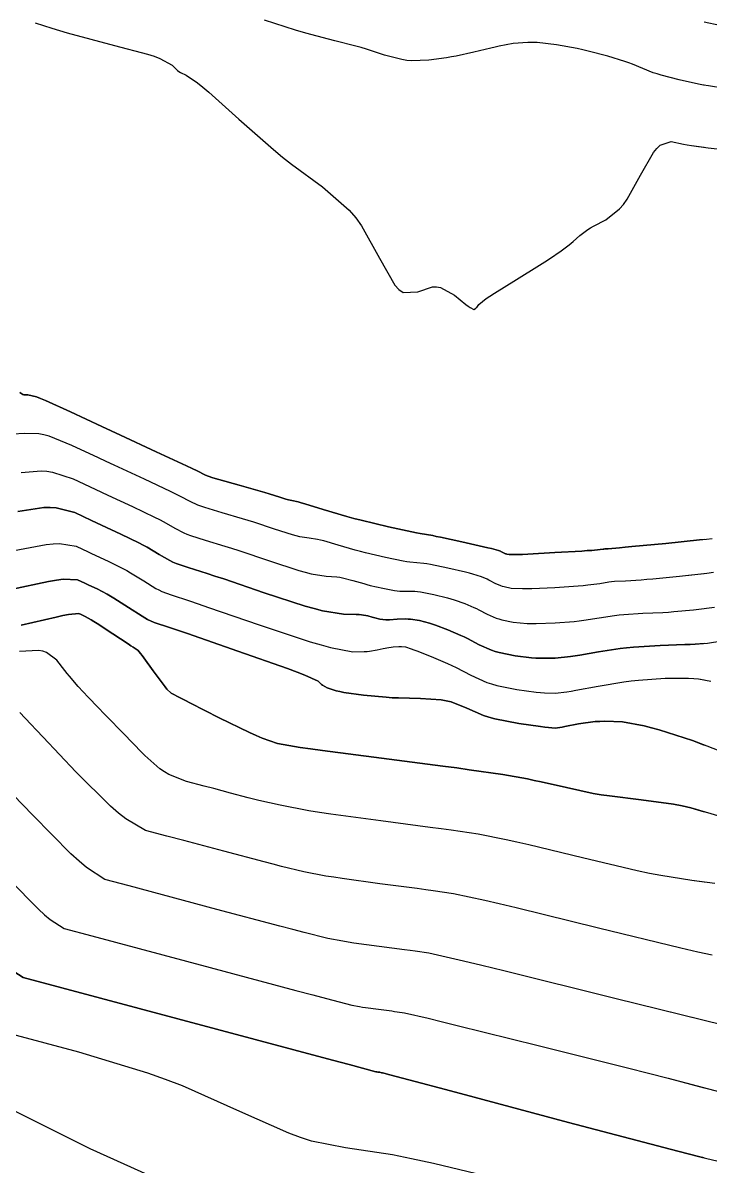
# Model space of a CAD drawing. Header units: metres. Extents: x 837475 to 838479, y 1189012 to 1191015.
# Drawn here: x 837843.8 to 837875.2, y 1190155.9 to 1190208.2 of the extents above; entities that cross this region are included whole.
import ezdxf

# ---------------------------------------------------------------- set-up
doc = ezdxf.new("R2010")
doc.units = ezdxf.units.M
doc.header["$LTSCALE"] = 0.3
doc.layers.add('COTAS 10', color=1, linetype='Continuous')
doc.layers.add('COTAS INT', color=252, linetype='Continuous')

msp = doc.modelspace()

# ---------------------------------------------------------------- linework, layer by layer
at = {"layer": 'COTAS 10'}
for points, elevation in [([(837874.923, 1190184.603), (837874.713, 1190184.58), (837873.162, 1190184.421), (837871.612, 1190184.27), (837871.301, 1190184.24), (837871.042, 1190184.216), (837870.536, 1190184.175), (837870.377, 1190184.166), (837870.336, 1190184.162), (837870.297, 1190184.158), (837870.169, 1190184.138), (837869.779, 1190184.101), (837869.575, 1190184.087), (837869.33, 1190184.07), (837868.096, 1190183.995), (837866.86, 1190183.928), (837866.613, 1190183.916), (837866.408, 1190183.908), (837866.011, 1190183.906), (837865.893, 1190183.931), (837865.863, 1190183.939), (837865.835, 1190183.949), (837865.742, 1190183.99), (837865.656, 1190184.035), (837865.631, 1190184.047), (837865.605, 1190184.059), (837865.51, 1190184.1), (837865.195, 1190184.184), (837865.031, 1190184.223), (837864.834, 1190184.268), (837863.844, 1190184.49), (837862.863, 1190184.702), (837862.67, 1190184.742), (837862.513, 1190184.774), (837862.232, 1190184.821), (837861.93, 1190184.872), (837861.76, 1190184.907), (837861.552, 1190184.95), (837860.486, 1190185.18), (837859.231, 1190185.475), (837858.904, 1190185.56), (837858.585, 1190185.645), (837857.505, 1190185.965), (837856.661, 1190186.229), (837856.492, 1190186.279), (837856.349, 1190186.32), (837856.066, 1190186.385), (837855.918, 1190186.408), (837855.861, 1190186.422), (837855.798, 1190186.44), (837855.512, 1190186.532), (837855.027, 1190186.686), (837854.837, 1190186.742), (837854.624, 1190186.805), (837853.655, 1190187.079), (837852.736, 1190187.341), (837852.554, 1190187.395), (837852.404, 1190187.442), (837852.124, 1190187.542), (837851.734, 1190187.735), (837851.513, 1190187.84), (837851.244, 1190187.967), (837849.868, 1190188.611), (837848.236, 1190189.372), (837847.806, 1190189.572), (837847.386, 1190189.769), (837845.946, 1190190.442), (837844.809, 1190190.954), (837844.58, 1190191.049), (837844.387, 1190191.123), (837844.001, 1190191.222), (837843.856, 1190191.216), (837843.815, 1190191.224), (837843.774, 1190191.237), (837843.625, 1190191.319)], 1700), ([(837843.625, 1190191.319), (837843.774, 1190191.237), (837843.815, 1190191.224), (837843.856, 1190191.216), (837844.001, 1190191.222), (837844.387, 1190191.123), (837844.58, 1190191.049), (837844.809, 1190190.954), (837845.946, 1190190.442), (837847.386, 1190189.769), (837847.806, 1190189.572), (837848.236, 1190189.372), (837849.868, 1190188.611), (837851.244, 1190187.967), (837851.513, 1190187.84), (837851.734, 1190187.735), (837852.124, 1190187.542), (837852.404, 1190187.442), (837852.554, 1190187.395), (837852.736, 1190187.341), (837853.655, 1190187.079), (837854.624, 1190186.805), (837854.837, 1190186.742), (837855.027, 1190186.686), (837855.512, 1190186.532), (837855.798, 1190186.44), (837855.861, 1190186.422), (837855.918, 1190186.408), (837856.066, 1190186.385), (837856.349, 1190186.32), (837856.492, 1190186.279), (837856.661, 1190186.229), (837857.505, 1190185.965), (837858.585, 1190185.645), (837858.904, 1190185.56), (837859.231, 1190185.475), (837860.486, 1190185.18), (837861.552, 1190184.95), (837861.76, 1190184.907), (837861.93, 1190184.872), (837862.232, 1190184.821), (837862.513, 1190184.774), (837862.67, 1190184.742), (837862.863, 1190184.702), (837863.844, 1190184.49), (837864.834, 1190184.268), (837865.031, 1190184.223), (837865.195, 1190184.184), (837865.51, 1190184.1), (837865.605, 1190184.059), (837865.631, 1190184.047), (837865.656, 1190184.035), (837865.742, 1190183.99), (837865.835, 1190183.949), (837865.863, 1190183.939), (837865.893, 1190183.931), (837866.011, 1190183.906), (837866.408, 1190183.908), (837866.613, 1190183.916), (837866.86, 1190183.928), (837868.096, 1190183.995), (837869.33, 1190184.07), (837869.575, 1190184.087), (837869.779, 1190184.101), (837870.169, 1190184.138), (837870.297, 1190184.158), (837870.336, 1190184.162), (837870.377, 1190184.166), (837870.536, 1190184.175), (837871.042, 1190184.216), (837871.301, 1190184.24), (837871.612, 1190184.27), (837873.162, 1190184.421), (837874.713, 1190184.58), (837875.024, 1190184.614), (837875.284, 1190184.643)], 1700), ([(837843.219, 1190182.316), (837844.946, 1190182.681), (837845.302, 1190182.738), (837845.606, 1190182.776), (837846.265, 1190182.753), (837846.595, 1190182.599), (837846.691, 1190182.554), (837846.79, 1190182.508), (837847.163, 1190182.334), (837847.618, 1190182.095), (837847.768, 1190182.008), (837847.928, 1190181.911), (837848.591, 1190181.489), (837849.216, 1190181.092), (837849.351, 1190181.011), (837849.471, 1190180.944), (837849.766, 1190180.807), (837850.468, 1190180.574), (837850.843, 1190180.445), (837851.298, 1190180.289), (837853.593, 1190179.494), (837855.867, 1190178.688), (837856.308, 1190178.525), (837856.666, 1190178.388), (837857.277, 1190178.111), (837857.387, 1190177.999), (837857.429, 1190177.966), (837857.476, 1190177.932), (837857.689, 1190177.806), (837858.091, 1190177.675), (837858.258, 1190177.64), (837858.449, 1190177.604), (837859.338, 1190177.477), (837860.376, 1190177.378), (837860.66, 1190177.36), (837860.943, 1190177.346), (837861.955, 1190177.329), (837862.889, 1190177.265), (837863.124, 1190177.222), (837863.348, 1190177.167), (837864.069, 1190176.877), (837864.832, 1190176.55), (837865.082, 1190176.472), (837865.348, 1190176.399), (837866.45, 1190176.183), (837867.442, 1190176.038), (837867.638, 1190176.011), (837867.801, 1190175.99), (837868.109, 1190175.958), (837868.326, 1190175.992), (837868.432, 1190176.011), (837868.557, 1190176.035), (837869.175, 1190176.157), (837869.938, 1190176.263), (837870.154, 1190176.276), (837870.373, 1190176.283), (837871.183, 1190176.25), (837872.175, 1190176.072), (837872.509, 1190175.986), (837872.869, 1190175.886), (837874.381, 1190175.393), (837874.923, 1190175.188)], 1710), ([(837875.998, 1190174.782), (837874.381, 1190175.393), (837872.869, 1190175.886), (837872.509, 1190175.986), (837872.175, 1190176.072), (837871.183, 1190176.25), (837870.373, 1190176.283), (837870.154, 1190176.276), (837869.938, 1190176.263), (837869.175, 1190176.157), (837868.557, 1190176.035), (837868.432, 1190176.011), (837868.326, 1190175.992), (837868.109, 1190175.958), (837867.801, 1190175.99), (837867.638, 1190176.011), (837867.442, 1190176.038), (837866.45, 1190176.183), (837865.348, 1190176.399), (837865.082, 1190176.472), (837864.832, 1190176.55), (837864.069, 1190176.877), (837863.348, 1190177.167), (837863.124, 1190177.222), (837862.889, 1190177.265), (837861.955, 1190177.329), (837860.943, 1190177.346), (837860.66, 1190177.36), (837860.376, 1190177.378), (837859.338, 1190177.477), (837858.449, 1190177.604), (837858.258, 1190177.64), (837858.091, 1190177.675), (837857.689, 1190177.806), (837857.476, 1190177.932), (837857.429, 1190177.966), (837857.387, 1190177.999), (837857.277, 1190178.111), (837856.666, 1190178.388), (837856.308, 1190178.525), (837855.867, 1190178.688), (837853.593, 1190179.494), (837851.298, 1190180.289), (837850.843, 1190180.445), (837850.468, 1190180.574), (837849.766, 1190180.807), (837849.471, 1190180.944), (837849.351, 1190181.011), (837849.216, 1190181.092), (837848.591, 1190181.489), (837847.928, 1190181.911), (837847.768, 1190182.008), (837847.618, 1190182.095), (837847.163, 1190182.334), (837846.79, 1190182.508), (837846.691, 1190182.554), (837846.595, 1190182.599), (837846.265, 1190182.753), (837845.606, 1190182.776), (837845.302, 1190182.738), (837844.946, 1190182.681), (837843.219, 1190182.316)], 1710), ([(837843.171, 1190169.009), (837844.48, 1190167.684), (837844.765, 1190167.422), (837845.017, 1190167.205), (837845.65, 1190166.799), (837846.926, 1190166.458), (837852.326, 1190165.014), (837856.25, 1190163.967), (837857.022, 1190163.762), (837857.658, 1190163.593), (837858.816, 1190163.292), (837859.166, 1190163.225), (837859.292, 1190163.205), (837859.43, 1190163.184), (837860.034, 1190163.102), (837860.632, 1190163.025), (837860.767, 1190163.007), (837860.888, 1190162.99), (837861.214, 1190162.942), (837862.296, 1190162.69), (837862.894, 1190162.544), (837863.621, 1190162.366), (837867.324, 1190161.447), (837871.41, 1190160.42), (837872.378, 1190160.174), (837873.275, 1190159.944), (837874.923, 1190159.512)], 1720), ([(837843.171, 1190169.009), (837844.48, 1190167.684), (837844.765, 1190167.422), (837845.017, 1190167.205), (837845.65, 1190166.799), (837846.926, 1190166.458), (837852.326, 1190165.014), (837856.25, 1190163.967), (837857.022, 1190163.762), (837857.658, 1190163.593), (837858.816, 1190163.292), (837859.166, 1190163.225), (837859.292, 1190163.205), (837859.43, 1190163.184), (837860.034, 1190163.102), (837860.632, 1190163.025), (837860.767, 1190163.007), (837860.888, 1190162.99), (837861.214, 1190162.942), (837862.296, 1190162.69), (837862.894, 1190162.544), (837863.621, 1190162.366), (837867.324, 1190161.447), (837871.41, 1190160.42), (837872.378, 1190160.174), (837873.275, 1190159.944), (837875.927, 1190159.249)], 1720)]:
    msp.add_lwpolyline(points, dxfattribs=dict(at, elevation=elevation))
at = {"layer": 'COTAS INT'}
for points, elevation in [([(837874.923, 1190205.388), (837874.891, 1190205.394), (837874.66, 1190205.438), (837873.774, 1190205.632), (837872.955, 1190205.844), (837872.766, 1190205.901), (837872.594, 1190205.956), (837872.112, 1190206.147), (837871.639, 1190206.346), (837871.474, 1190206.406), (837871.293, 1190206.468), (837870.515, 1190206.712), (837869.623, 1190206.95), (837869.37, 1190207.008), (837869.115, 1190207.063), (837868.172, 1190207.233), (837867.285, 1190207.332), (837867.064, 1190207.342), (837866.855, 1190207.344), (837866.189, 1190207.289), (837865.552, 1190207.166), (837865.361, 1190207.125), (837865.163, 1190207.081), (837864.395, 1190206.9), (837863.587, 1190206.721), (837863.364, 1190206.678), (837863.141, 1190206.639), (837862.338, 1190206.524), (837861.539, 1190206.503), (837861.319, 1190206.523), (837861.099, 1190206.555), (837860.309, 1190206.761), (837859.481, 1190207.031), (837859.237, 1190207.103), (837858.988, 1190207.173), (837858.036, 1190207.416), (837856.937, 1190207.704), (837856.596, 1190207.803), (837856.238, 1190207.91), (837854.81, 1190208.366)], 1696), ([(837875.87, 1190205.24), (837875.115, 1190205.353), (837874.891, 1190205.394), (837874.66, 1190205.438), (837873.774, 1190205.632), (837872.955, 1190205.844), (837872.766, 1190205.901), (837872.594, 1190205.956), (837872.112, 1190206.147), (837871.639, 1190206.346), (837871.474, 1190206.406), (837871.293, 1190206.468), (837870.515, 1190206.712), (837869.623, 1190206.95), (837869.37, 1190207.008), (837869.115, 1190207.063), (837868.172, 1190207.233), (837867.285, 1190207.332), (837867.064, 1190207.342), (837866.855, 1190207.344), (837866.189, 1190207.289), (837865.552, 1190207.166), (837865.361, 1190207.125), (837865.163, 1190207.081), (837864.395, 1190206.9), (837863.587, 1190206.721), (837863.364, 1190206.678), (837863.141, 1190206.639), (837862.338, 1190206.524), (837861.539, 1190206.503), (837861.319, 1190206.523), (837861.099, 1190206.555), (837860.309, 1190206.761), (837859.481, 1190207.031), (837859.237, 1190207.103), (837858.988, 1190207.173), (837858.036, 1190207.416), (837856.937, 1190207.704), (837856.596, 1190207.803), (837856.238, 1190207.91), (837854.81, 1190208.366)], 1696), ([(837844.324, 1190208.241), (837845.088, 1190208.002), (837845.801, 1190207.787), (837847.954, 1190207.207), (837849.466, 1190206.81), (837849.775, 1190206.71), (837850.038, 1190206.614), (837850.59, 1190206.305), (837850.836, 1190206.064), (837850.905, 1190206.012), (837850.975, 1190205.966), (837851.228, 1190205.851), (837851.754, 1190205.496), (837851.996, 1190205.299), (837852.278, 1190205.059), (837853.645, 1190203.833), (837855.226, 1190202.441), (837855.645, 1190202.095), (837856.055, 1190201.768), (837857.466, 1190200.728), (837858.693, 1190199.664), (837858.986, 1190199.321), (837859.26, 1190198.957), (837860.082, 1190197.465), (837860.771, 1190196.238), (837860.961, 1190196.041), (837861.15, 1190195.905), (837861.829, 1190195.928), (837862.497, 1190196.165), (837862.679, 1190196.163), (837862.859, 1190196.133), (837863.499, 1190195.782), (837864.021, 1190195.352), (837864.126, 1190195.272), (837864.214, 1190195.209), (837864.392, 1190195.12), (837864.469, 1190195.169), (837864.493, 1190195.191), (837864.519, 1190195.218), (837864.623, 1190195.35), (837864.955, 1190195.623), (837865.124, 1190195.739), (837865.327, 1190195.872), (837866.337, 1190196.501), (837867.398, 1190197.153), (837867.633, 1190197.301), (837867.842, 1190197.435), (837868.383, 1190197.8), (837868.742, 1190198.074), (837868.837, 1190198.15), (837868.929, 1190198.227), (837869.243, 1190198.502), (837869.607, 1190198.782), (837869.73, 1190198.86), (837869.864, 1190198.939), (837870.429, 1190199.229), (837871.055, 1190199.721), (837871.228, 1190199.928), (837871.399, 1190200.165), (837872.016, 1190201.276), (837872.603, 1190202.307), (837872.757, 1190202.494), (837872.907, 1190202.638), (837873.415, 1190202.802), (837873.969, 1190202.69), (837874.147, 1190202.66), (837874.336, 1190202.63), (837874.923, 1190202.55)], 1698), ([(837844.324, 1190208.241), (837845.088, 1190208.002), (837845.801, 1190207.787), (837847.954, 1190207.207), (837849.466, 1190206.81), (837849.775, 1190206.71), (837850.038, 1190206.614), (837850.59, 1190206.305), (837850.836, 1190206.064), (837850.905, 1190206.012), (837850.975, 1190205.966), (837851.228, 1190205.851), (837851.754, 1190205.496), (837851.996, 1190205.299), (837852.278, 1190205.059), (837853.645, 1190203.833), (837855.226, 1190202.441), (837855.645, 1190202.095), (837856.055, 1190201.768), (837857.466, 1190200.728), (837858.693, 1190199.664), (837858.986, 1190199.321), (837859.26, 1190198.957), (837860.082, 1190197.465), (837860.771, 1190196.238), (837860.961, 1190196.041), (837861.15, 1190195.905), (837861.829, 1190195.928), (837862.497, 1190196.165), (837862.679, 1190196.163), (837862.859, 1190196.133), (837863.499, 1190195.782), (837864.021, 1190195.352), (837864.126, 1190195.272), (837864.214, 1190195.209), (837864.392, 1190195.12), (837864.469, 1190195.169), (837864.493, 1190195.191), (837864.519, 1190195.218), (837864.623, 1190195.35), (837864.955, 1190195.623), (837865.124, 1190195.739), (837865.327, 1190195.872), (837866.337, 1190196.501), (837867.398, 1190197.153), (837867.633, 1190197.301), (837867.842, 1190197.435), (837868.383, 1190197.8), (837868.742, 1190198.074), (837868.837, 1190198.15), (837868.929, 1190198.227), (837869.243, 1190198.502), (837869.607, 1190198.782), (837869.73, 1190198.86), (837869.864, 1190198.939), (837870.429, 1190199.229), (837871.055, 1190199.721), (837871.228, 1190199.928), (837871.399, 1190200.165), (837872.016, 1190201.276), (837872.603, 1190202.307), (837872.757, 1190202.494), (837872.907, 1190202.638), (837873.415, 1190202.802), (837873.969, 1190202.69), (837874.147, 1190202.66), (837874.336, 1190202.63), (837875.11, 1190202.524), (837875.937, 1190202.423)], 1698), ([(837875.643, 1190208.117), (837874.92, 1190208.276)], 1694), ([(837874.923, 1190183.026), (837873.799, 1190182.897), (837872.576, 1190182.783), (837872.296, 1190182.76), (837872.04, 1190182.74), (837871.329, 1190182.698), (837870.814, 1190182.668), (837870.683, 1190182.656), (837870.557, 1190182.642), (837870.144, 1190182.576), (837869.599, 1190182.501), (837869.39, 1190182.48), (837869.156, 1190182.46), (837868.098, 1190182.387), (837867.048, 1190182.34), (837866.818, 1190182.335), (837866.615, 1190182.334), (837866.099, 1190182.362), (837865.778, 1190182.428), (837865.697, 1190182.451), (837865.62, 1190182.477), (837865.37, 1190182.588), (837865.136, 1190182.711), (837865.068, 1190182.743), (837864.999, 1190182.775), (837864.741, 1190182.886), (837864.342, 1190183.013), (837864.185, 1190183.055), (837864.008, 1190183.1), (837863.198, 1190183.288), (837862.408, 1190183.451), (837862.243, 1190183.481), (837862.102, 1190183.504), (837861.784, 1190183.529), (837861.465, 1190183.555), (837861.321, 1190183.578), (837861.154, 1190183.608), (837860.354, 1190183.772), (837859.44, 1190183.987), (837859.202, 1190184.049), (837858.969, 1190184.111), (837858.183, 1190184.344), (837857.526, 1190184.537), (837857.375, 1190184.573), (837857.238, 1190184.603), (837856.854, 1190184.652), (837856.433, 1190184.719), (837856.271, 1190184.759), (837856.09, 1190184.81), (837855.276, 1190185.073), (837854.335, 1190185.387), (837854.075, 1190185.47), (837853.815, 1190185.55), (837852.877, 1190185.825), (837852.083, 1190186.062), (837851.913, 1190186.119), (837851.766, 1190186.172), (837851.418, 1190186.331), (837850.972, 1190186.571), (837850.764, 1190186.674), (837850.519, 1190186.793), (837849.327, 1190187.356), (837847.947, 1190187.999), (837847.583, 1190188.169), (837847.228, 1190188.335), (837846.01, 1190188.904), (837844.968, 1190189.319), (837844.724, 1190189.387), (837844.499, 1190189.435), (837843.845, 1190189.441), (837843.311, 1190189.419)], 1702), ([(837875.348, 1190183.081), (837875.05, 1190183.04), (837873.799, 1190182.897), (837872.576, 1190182.783), (837872.296, 1190182.76), (837872.04, 1190182.74), (837871.329, 1190182.698), (837870.814, 1190182.668), (837870.683, 1190182.656), (837870.557, 1190182.642), (837870.144, 1190182.576), (837869.599, 1190182.501), (837869.39, 1190182.48), (837869.156, 1190182.46), (837868.098, 1190182.387), (837867.048, 1190182.34), (837866.818, 1190182.335), (837866.615, 1190182.334), (837866.099, 1190182.362), (837865.778, 1190182.428), (837865.697, 1190182.451), (837865.62, 1190182.477), (837865.37, 1190182.588), (837865.136, 1190182.711), (837865.068, 1190182.743), (837864.999, 1190182.775), (837864.741, 1190182.886), (837864.342, 1190183.013), (837864.185, 1190183.055), (837864.008, 1190183.1), (837863.198, 1190183.288), (837862.408, 1190183.451), (837862.243, 1190183.481), (837862.102, 1190183.504), (837861.784, 1190183.529), (837861.465, 1190183.555), (837861.321, 1190183.578), (837861.154, 1190183.608), (837860.354, 1190183.772), (837859.44, 1190183.987), (837859.202, 1190184.049), (837858.969, 1190184.111), (837858.183, 1190184.344), (837857.526, 1190184.537), (837857.375, 1190184.573), (837857.238, 1190184.603), (837856.854, 1190184.652), (837856.433, 1190184.719), (837856.271, 1190184.759), (837856.09, 1190184.81), (837855.276, 1190185.073), (837854.335, 1190185.387), (837854.075, 1190185.47), (837853.815, 1190185.55), (837852.877, 1190185.825), (837852.083, 1190186.062), (837851.913, 1190186.119), (837851.766, 1190186.172), (837851.418, 1190186.331), (837850.972, 1190186.571), (837850.764, 1190186.674), (837850.519, 1190186.793), (837849.327, 1190187.356), (837847.947, 1190187.999), (837847.583, 1190188.169), (837847.228, 1190188.335), (837846.01, 1190188.904), (837844.968, 1190189.319), (837844.724, 1190189.387), (837844.499, 1190189.435), (837843.845, 1190189.441), (837843.311, 1190189.419)], 1702), ([(837843.689, 1190187.659), (837844.611, 1190187.746), (837844.869, 1190187.725), (837845.128, 1190187.683), (837846.073, 1190187.367), (837847.069, 1190186.901), (837847.36, 1190186.765), (837847.658, 1190186.626), (837848.786, 1190186.1), (837849.794, 1190185.618), (837850.015, 1190185.507), (837850.211, 1190185.406), (837850.711, 1190185.121), (837851.129, 1190184.902), (837851.273, 1190184.842), (837851.43, 1190184.782), (837852.099, 1190184.57), (837853.006, 1190184.296), (837853.313, 1190184.198), (837853.644, 1190184.089), (837855.039, 1190183.614), (837856.383, 1190183.18), (837856.681, 1190183.097), (837856.947, 1190183.029), (837857.643, 1190182.92), (837858.126, 1190182.887), (837858.258, 1190182.868), (837858.39, 1190182.844), (837858.861, 1190182.723), (837859.354, 1190182.577), (837859.5, 1190182.538), (837859.649, 1190182.5), (837860.222, 1190182.365), (837860.757, 1190182.265), (837860.883, 1190182.249), (837860.999, 1190182.238), (837861.337, 1190182.237), (837861.691, 1190182.233), (837861.816, 1190182.219), (837861.954, 1190182.2), (837862.553, 1190182.086), (837863.182, 1190181.932), (837863.34, 1190181.888), (837863.49, 1190181.842), (837863.972, 1190181.673), (837864.393, 1190181.492), (837864.505, 1190181.439), (837864.616, 1190181.386), (837864.998, 1190181.187), (837865.406, 1190181.005), (837865.532, 1190180.963), (837865.663, 1190180.924), (837866.187, 1190180.817), (837866.822, 1190180.76), (837867.023, 1190180.754), (837867.237, 1190180.752), (837868.101, 1190180.78), (837868.982, 1190180.85), (837869.205, 1190180.874), (837869.419, 1190180.901), (837870.119, 1190181.015), (837870.817, 1190181.125), (837871.03, 1190181.149), (837871.251, 1190181.17), (837872.121, 1190181.22), (837873.038, 1190181.263), (837873.29, 1190181.279), (837873.541, 1190181.296), (837874.436, 1190181.373), (837874.923, 1190181.438)], 1704), ([(837843.689, 1190187.659), (837844.611, 1190187.746), (837844.869, 1190187.725), (837845.128, 1190187.683), (837846.073, 1190187.367), (837847.069, 1190186.901), (837847.36, 1190186.765), (837847.658, 1190186.626), (837848.786, 1190186.1), (837849.794, 1190185.618), (837850.015, 1190185.507), (837850.211, 1190185.406), (837850.711, 1190185.121), (837851.129, 1190184.902), (837851.273, 1190184.842), (837851.43, 1190184.782), (837852.099, 1190184.57), (837853.006, 1190184.296), (837853.313, 1190184.198), (837853.644, 1190184.089), (837855.039, 1190183.614), (837856.383, 1190183.18), (837856.681, 1190183.097), (837856.947, 1190183.029), (837857.643, 1190182.92), (837858.126, 1190182.887), (837858.258, 1190182.868), (837858.39, 1190182.844), (837858.861, 1190182.723), (837859.354, 1190182.577), (837859.5, 1190182.538), (837859.649, 1190182.5), (837860.222, 1190182.365), (837860.757, 1190182.265), (837860.883, 1190182.249), (837860.999, 1190182.238), (837861.337, 1190182.237), (837861.691, 1190182.233), (837861.816, 1190182.219), (837861.954, 1190182.2), (837862.553, 1190182.086), (837863.182, 1190181.932), (837863.34, 1190181.888), (837863.49, 1190181.842), (837863.972, 1190181.673), (837864.393, 1190181.492), (837864.505, 1190181.439), (837864.616, 1190181.386), (837864.998, 1190181.187), (837865.406, 1190181.005), (837865.532, 1190180.963), (837865.663, 1190180.924), (837866.187, 1190180.817), (837866.822, 1190180.76), (837867.023, 1190180.754), (837867.237, 1190180.752), (837868.101, 1190180.78), (837868.982, 1190180.85), (837869.205, 1190180.874), (837869.419, 1190180.901), (837870.119, 1190181.015), (837870.817, 1190181.125), (837871.03, 1190181.149), (837871.251, 1190181.17), (837872.121, 1190181.22), (837873.038, 1190181.263), (837873.29, 1190181.279), (837873.541, 1190181.296), (837874.436, 1190181.373), (837875.387, 1190181.499)], 1704), ([(837874.923, 1190179.838), (837874.505, 1190179.809), (837874.284, 1190179.798), (837874.037, 1190179.786), (837872.913, 1190179.743), (837871.688, 1190179.672), (837871.376, 1190179.643), (837871.077, 1190179.609), (837870.095, 1190179.454), (837869.239, 1190179.3), (837869.02, 1190179.268), (837868.808, 1190179.239), (837868.104, 1190179.173), (837867.425, 1190179.165), (837867.228, 1190179.173), (837867.028, 1190179.186), (837866.275, 1190179.272), (837865.549, 1190179.421), (837865.366, 1190179.474), (837865.191, 1190179.533), (837864.626, 1190179.785), (837864.096, 1190180.062), (837863.943, 1190180.136), (837863.787, 1190180.208), (837863.203, 1190180.459), (837862.638, 1190180.672), (837862.495, 1190180.72), (837862.357, 1190180.764), (837861.907, 1190180.885), (837861.5, 1190180.949), (837861.389, 1190180.958), (837861.279, 1190180.962), (837860.89, 1190180.945), (837860.533, 1190180.92), (837860.444, 1190180.92), (837860.36, 1190180.923), (837860.09, 1190180.957), (837859.858, 1190181.012), (837859.797, 1190181.027), (837859.739, 1190181.043), (837859.539, 1190181.102), (837859.254, 1190181.152), (837859.141, 1190181.162), (837859.014, 1190181.171), (837858.431, 1190181.188), (837857.462, 1190181.34), (837857.091, 1190181.434), (837856.675, 1190181.55), (837854.803, 1190182.156), (837852.953, 1190182.791), (837852.551, 1190182.925), (837852.198, 1190183.042), (837851.321, 1190183.316), (837850.777, 1190183.503), (837850.632, 1190183.565), (837850.491, 1190183.632), (837850.005, 1190183.91), (837849.45, 1190184.241), (837849.266, 1190184.341), (837849.069, 1190184.444), (837848.245, 1190184.845), (837847.368, 1190185.254), (837847.137, 1190185.362), (837846.911, 1190185.467), (837846.137, 1190185.829), (837845.287, 1190186.047), (837845.013, 1190186.063), (837844.722, 1190186.058), (837843.532, 1190185.878)], 1706), ([(837843.532, 1190185.878), (837844.722, 1190186.058), (837845.013, 1190186.063), (837845.287, 1190186.047), (837846.137, 1190185.829), (837846.911, 1190185.467), (837847.137, 1190185.362), (837847.368, 1190185.254), (837848.245, 1190184.845), (837849.069, 1190184.444), (837849.266, 1190184.341), (837849.45, 1190184.241), (837850.005, 1190183.91), (837850.491, 1190183.632), (837850.632, 1190183.565), (837850.777, 1190183.503), (837851.321, 1190183.316), (837852.198, 1190183.042), (837852.551, 1190182.925), (837852.953, 1190182.791), (837854.803, 1190182.156), (837856.675, 1190181.55), (837857.091, 1190181.434), (837857.462, 1190181.34), (837858.431, 1190181.188), (837859.014, 1190181.171), (837859.141, 1190181.162), (837859.254, 1190181.152), (837859.539, 1190181.102), (837859.739, 1190181.043), (837859.797, 1190181.027), (837859.858, 1190181.012), (837860.09, 1190180.957), (837860.36, 1190180.923), (837860.444, 1190180.92), (837860.533, 1190180.92), (837860.89, 1190180.945), (837861.279, 1190180.962), (837861.389, 1190180.958), (837861.5, 1190180.949), (837861.907, 1190180.885), (837862.357, 1190180.764), (837862.495, 1190180.72), (837862.638, 1190180.672), (837863.203, 1190180.459), (837863.787, 1190180.208), (837863.943, 1190180.136), (837864.096, 1190180.062), (837864.626, 1190179.785), (837865.191, 1190179.533), (837865.366, 1190179.474), (837865.549, 1190179.421), (837866.275, 1190179.272), (837867.028, 1190179.186), (837867.228, 1190179.173), (837867.425, 1190179.165), (837868.104, 1190179.173), (837868.808, 1190179.239), (837869.02, 1190179.268), (837869.239, 1190179.3), (837870.095, 1190179.454), (837871.077, 1190179.609), (837871.376, 1190179.643), (837871.688, 1190179.672), (837872.913, 1190179.743), (837874.037, 1190179.786), (837874.284, 1190179.798), (837874.505, 1190179.809), (837875.073, 1190179.849), (837875.724, 1190179.959)], 1706), ([(837843.376, 1190184.097), (837844.834, 1190184.37), (837845.158, 1190184.4), (837845.447, 1190184.412), (837846.201, 1190184.291), (837846.753, 1190184.033), (837846.914, 1190183.958), (837847.079, 1190183.881), (837847.704, 1190183.59), (837848.343, 1190183.269), (837848.517, 1190183.174), (837848.689, 1190183.076), (837849.298, 1190182.7), (837849.853, 1190182.362), (837849.992, 1190182.288), (837850.124, 1190182.223), (837850.543, 1190182.061), (837851.389, 1190181.788), (837851.789, 1190181.653), (837852.261, 1190181.492), (837854.566, 1190180.697), (837856.912, 1190179.92), (837857.409, 1190179.772), (837857.841, 1190179.652), (837858.854, 1190179.459), (837859.379, 1190179.469), (837859.504, 1190179.477), (837859.62, 1190179.488), (837859.963, 1190179.546), (837860.25, 1190179.612), (837860.329, 1190179.627), (837860.409, 1190179.641), (837860.7, 1190179.682), (837860.963, 1190179.703), (837861.026, 1190179.704), (837861.085, 1190179.703), (837861.262, 1190179.683), (837861.531, 1190179.596), (837861.649, 1190179.553), (837861.785, 1190179.501), (837862.433, 1190179.245), (837863.181, 1190178.924), (837863.38, 1190178.832), (837863.576, 1190178.737), (837864.254, 1190178.383), (837864.977, 1190178.06), (837865.2, 1190177.986), (837865.434, 1190177.918), (837866.362, 1190177.727), (837867.235, 1190177.612), (837867.433, 1190177.592), (837867.613, 1190177.577), (837868.107, 1190177.566), (837868.634, 1190177.629), (837868.835, 1190177.661), (837869.059, 1190177.7), (837870.07, 1190177.893), (837871.249, 1190178.09), (837871.58, 1190178.131), (837871.914, 1190178.167), (837873.134, 1190178.246), (837874.205, 1190178.252), (837874.444, 1190178.241), (837874.658, 1190178.224), (837874.923, 1190178.174)], 1708), ([(837843.376, 1190184.097), (837844.834, 1190184.37), (837845.158, 1190184.4), (837845.447, 1190184.412), (837846.201, 1190184.291), (837846.753, 1190184.033), (837846.914, 1190183.958), (837847.079, 1190183.881), (837847.704, 1190183.59), (837848.343, 1190183.269), (837848.517, 1190183.174), (837848.689, 1190183.076), (837849.298, 1190182.7), (837849.853, 1190182.362), (837849.992, 1190182.288), (837850.124, 1190182.223), (837850.543, 1190182.061), (837851.389, 1190181.788), (837851.789, 1190181.653), (837852.261, 1190181.492), (837854.566, 1190180.697), (837856.912, 1190179.92), (837857.409, 1190179.772), (837857.841, 1190179.652), (837858.854, 1190179.459), (837859.379, 1190179.469), (837859.504, 1190179.477), (837859.62, 1190179.488), (837859.963, 1190179.546), (837860.25, 1190179.612), (837860.329, 1190179.627), (837860.409, 1190179.641), (837860.7, 1190179.682), (837860.963, 1190179.703), (837861.026, 1190179.704), (837861.085, 1190179.703), (837861.262, 1190179.683), (837861.531, 1190179.596), (837861.649, 1190179.553), (837861.785, 1190179.501), (837862.433, 1190179.245), (837863.181, 1190178.924), (837863.38, 1190178.832), (837863.576, 1190178.737), (837864.254, 1190178.383), (837864.977, 1190178.06), (837865.2, 1190177.986), (837865.434, 1190177.918), (837866.362, 1190177.727), (837867.235, 1190177.612), (837867.433, 1190177.592), (837867.613, 1190177.577), (837868.107, 1190177.566), (837868.634, 1190177.629), (837868.835, 1190177.661), (837869.059, 1190177.7), (837870.07, 1190177.893), (837871.249, 1190178.09), (837871.58, 1190178.131), (837871.914, 1190178.167), (837873.134, 1190178.246), (837874.205, 1190178.252), (837874.444, 1190178.241), (837874.658, 1190178.224), (837875.225, 1190178.117)], 1708), ([(837843.687, 1190180.682), (837845.288, 1190181.048), (837845.603, 1190181.113), (837845.861, 1190181.163), (837846.329, 1190181.216), (837846.437, 1190181.165), (837846.468, 1190181.151), (837846.5, 1190181.136), (837846.622, 1190181.079), (837846.893, 1190180.92), (837847.019, 1190180.841), (837847.167, 1190180.747), (837847.885, 1190180.278), (837848.578, 1190179.822), (837848.711, 1190179.734), (837848.818, 1190179.664), (837848.988, 1190179.553), (837848.995, 1190179.55), (837848.998, 1190179.549), (837849.003, 1190179.547), (837849.026, 1190179.54), (837849.151, 1190179.387), (837849.22, 1190179.295), (837849.304, 1190179.18), (837849.733, 1190178.584), (837850.179, 1190177.978), (837850.274, 1190177.857), (837850.357, 1190177.756), (837850.556, 1190177.56), (837850.964, 1190177.35), (837851.18, 1190177.24), (837851.44, 1190177.107), (837852.749, 1190176.44), (837854.132, 1190175.763), (837854.438, 1190175.624), (837854.71, 1190175.507), (837855.417, 1190175.257), (837856.443, 1190175.086), (837856.916, 1190175.018), (837857.472, 1190174.942), (837860.161, 1190174.591), (837862.975, 1190174.227), (837863.608, 1190174.142), (837864.178, 1190174.064), (837865.71, 1190173.84), (837866.838, 1190173.639), (837867.152, 1190173.576), (837867.468, 1190173.51), (837868.62, 1190173.243), (837869.849, 1190172.982), (837870.215, 1190172.921), (837870.592, 1190172.863), (837872.043, 1190172.692), (837873.522, 1190172.487), (837873.916, 1190172.408), (837874.304, 1190172.32), (837874.923, 1190172.137)], 1712), ([(837875.648, 1190171.922), (837874.304, 1190172.32), (837873.916, 1190172.408), (837873.522, 1190172.487), (837872.043, 1190172.692), (837870.592, 1190172.863), (837870.215, 1190172.921), (837869.849, 1190172.982), (837868.62, 1190173.243), (837867.468, 1190173.51), (837867.152, 1190173.576), (837866.838, 1190173.639), (837865.71, 1190173.84), (837864.178, 1190174.064), (837863.608, 1190174.142), (837862.975, 1190174.227), (837860.161, 1190174.591), (837857.472, 1190174.942), (837856.916, 1190175.018), (837856.443, 1190175.086), (837855.417, 1190175.257), (837854.71, 1190175.507), (837854.438, 1190175.624), (837854.132, 1190175.763), (837852.749, 1190176.44), (837851.44, 1190177.107), (837851.18, 1190177.24), (837850.964, 1190177.35), (837850.556, 1190177.56), (837850.357, 1190177.756), (837850.274, 1190177.857), (837850.179, 1190177.978), (837849.733, 1190178.584), (837849.304, 1190179.18), (837849.22, 1190179.295), (837849.151, 1190179.387), (837849.026, 1190179.54), (837849.003, 1190179.547), (837848.998, 1190179.549), (837848.995, 1190179.55), (837848.988, 1190179.553), (837848.818, 1190179.664), (837848.711, 1190179.734), (837848.578, 1190179.822), (837847.885, 1190180.278), (837847.167, 1190180.747), (837847.019, 1190180.841), (837846.893, 1190180.92), (837846.622, 1190181.079), (837846.5, 1190181.136), (837846.468, 1190181.151), (837846.437, 1190181.165), (837846.329, 1190181.216), (837845.861, 1190181.163), (837845.603, 1190181.113), (837845.288, 1190181.048), (837843.687, 1190180.682)], 1712), ([(837874.923, 1190168.919), (837874.359, 1190168.997), (837872.936, 1190169.217), (837872.42, 1190169.32), (837871.851, 1190169.441), (837869.358, 1190170.029), (837866.9, 1190170.626), (837866.353, 1190170.752), (837865.865, 1190170.861), (837864.586, 1190171.115), (837863.355, 1190171.295), (837862.898, 1190171.358), (837862.389, 1190171.426), (837860.13, 1190171.719), (837857.848, 1190172.028), (837857.325, 1190172.107), (837856.85, 1190172.184), (837855.527, 1190172.435), (837854.563, 1190172.662), (837854.314, 1190172.723), (837854.072, 1190172.783), (837853.265, 1190172.991), (837852.494, 1190173.197), (837852.056, 1190173.314), (837851.244, 1190173.531), (837850.45, 1190173.845), (837850.241, 1190173.966), (837850.038, 1190174.101), (837849.342, 1190174.711), (837848.68, 1190175.406), (837848.497, 1190175.596), (837848.315, 1190175.784), (837847.66, 1190176.45), (837847.053, 1190177.068), (837846.902, 1190177.226), (837846.757, 1190177.378), (837846.295, 1190177.877), (837845.894, 1190178.341), (837845.788, 1190178.471), (837845.685, 1190178.601), (837845.328, 1190179.077), (837844.856, 1190179.43), (837844.68, 1190179.483), (837844.484, 1190179.516), (837843.613, 1190179.473)], 1714), ([(837875.408, 1190168.852), (837874.359, 1190168.997), (837872.936, 1190169.217), (837872.42, 1190169.32), (837871.851, 1190169.441), (837869.358, 1190170.029), (837866.9, 1190170.626), (837866.353, 1190170.752), (837865.865, 1190170.861), (837864.586, 1190171.115), (837863.355, 1190171.295), (837862.898, 1190171.358), (837862.389, 1190171.426), (837860.13, 1190171.719), (837857.848, 1190172.028), (837857.325, 1190172.107), (837856.85, 1190172.184), (837855.527, 1190172.435), (837854.563, 1190172.662), (837854.314, 1190172.723), (837854.072, 1190172.783), (837853.265, 1190172.991), (837852.494, 1190173.197), (837852.056, 1190173.314), (837851.244, 1190173.531), (837850.45, 1190173.845), (837850.241, 1190173.966), (837850.038, 1190174.101), (837849.342, 1190174.711), (837848.68, 1190175.406), (837848.497, 1190175.596), (837848.315, 1190175.784), (837847.66, 1190176.45), (837847.053, 1190177.068), (837846.902, 1190177.226), (837846.757, 1190177.378), (837846.295, 1190177.877), (837845.894, 1190178.341), (837845.788, 1190178.471), (837845.685, 1190178.601), (837845.328, 1190179.077), (837844.856, 1190179.43), (837844.68, 1190179.483), (837844.484, 1190179.516), (837843.613, 1190179.473)], 1714), ([(837874.923, 1190165.651), (837874.625, 1190165.718), (837873.853, 1190165.899), (837870.096, 1190166.815), (837866.331, 1190167.742), (837865.554, 1190167.928), (837864.892, 1190168.083), (837863.462, 1190168.391), (837862.533, 1190168.527), (837862.187, 1190168.574), (837861.803, 1190168.626), (837860.098, 1190168.846), (837858.375, 1190169.08), (837857.981, 1190169.14), (837857.622, 1190169.198), (837856.623, 1190169.387), (837855.594, 1190169.639), (837855.217, 1190169.736), (837854.798, 1190169.844), (837852.952, 1190170.332), (837851.121, 1190170.822), (837850.346, 1190171.029), (837849.379, 1190171.287), (837848.471, 1190171.81), (837848.142, 1190172.075), (837847.78, 1190172.392), (837846.19, 1190173.972), (837844.696, 1190175.555), (837844.394, 1190175.874), (837844.14, 1190176.142), (837843.625, 1190176.679)], 1716), ([(837875.28, 1190165.57), (837874.625, 1190165.718), (837873.853, 1190165.899), (837870.096, 1190166.815), (837866.331, 1190167.742), (837865.554, 1190167.928), (837864.892, 1190168.083), (837863.462, 1190168.391), (837862.533, 1190168.527), (837862.187, 1190168.574), (837861.803, 1190168.626), (837860.098, 1190168.846), (837858.375, 1190169.08), (837857.981, 1190169.14), (837857.622, 1190169.198), (837856.623, 1190169.387), (837855.594, 1190169.639), (837855.217, 1190169.736), (837854.798, 1190169.844), (837852.952, 1190170.332), (837851.121, 1190170.822), (837850.346, 1190171.029), (837849.379, 1190171.287), (837848.471, 1190171.81), (837848.142, 1190172.075), (837847.78, 1190172.392), (837846.19, 1190173.972), (837844.696, 1190175.555), (837844.394, 1190175.874), (837844.14, 1190176.142), (837843.625, 1190176.679)], 1716), ([(837874.923, 1190162.588), (837870.835, 1190163.602), (837865.762, 1190164.858), (837864.755, 1190165.104), (837863.92, 1190165.305), (837862.338, 1190165.667), (837861.711, 1190165.758), (837861.477, 1190165.79), (837861.218, 1190165.825), (837860.066, 1190165.974), (837858.903, 1190166.132), (837858.636, 1190166.172), (837858.394, 1190166.211), (837857.72, 1190166.34), (837856.626, 1190166.616), (837856.119, 1190166.749), (837855.524, 1190166.905), (837852.639, 1190167.673), (837848.636, 1190168.743), (837847.515, 1190169.043), (837846.673, 1190169.583), (837846.338, 1190169.871), (837845.958, 1190170.22), (837844.217, 1190171.982), (837842.422, 1190173.825)], 1718), ([(837875.855, 1190162.357), (837870.835, 1190163.602), (837865.762, 1190164.858), (837864.755, 1190165.104), (837863.92, 1190165.305), (837862.338, 1190165.667), (837861.711, 1190165.758), (837861.477, 1190165.79), (837861.218, 1190165.825), (837860.066, 1190165.974), (837858.903, 1190166.132), (837858.636, 1190166.172), (837858.394, 1190166.211), (837857.72, 1190166.34), (837856.626, 1190166.616), (837856.119, 1190166.749), (837855.524, 1190166.905), (837852.639, 1190167.673), (837848.636, 1190168.743), (837847.515, 1190169.043), (837846.673, 1190169.583), (837846.338, 1190169.871), (837845.958, 1190170.22), (837844.217, 1190171.982), (837842.422, 1190173.825)], 1718), ([(837874.923, 1190156.306), (837874.717, 1190156.356), (837873.712, 1190156.608), (837868.717, 1190157.92), (837863.774, 1190159.247), (837862.801, 1190159.507), (837862.001, 1190159.721), (837860.543, 1190160.107), (837860.268, 1190160.175), (837860.214, 1190160.188), (837860.17, 1190160.199), (837860.09, 1190160.218), (837860.066, 1190160.221), (837860.057, 1190160.223), (837860.047, 1190160.224), (837860.003, 1190160.23), (837859.958, 1190160.236), (837859.948, 1190160.237), (837859.938, 1190160.239), (837859.912, 1190160.244), (837858.689, 1190160.57), (837857.925, 1190160.775), (837843.785, 1190164.555), (837843.362, 1190164.827)], 1722), ([(837843.362, 1190164.827), (837843.785, 1190164.555), (837857.925, 1190160.775), (837858.689, 1190160.57), (837859.912, 1190160.244), (837859.938, 1190160.239), (837859.948, 1190160.237), (837859.958, 1190160.236), (837860.003, 1190160.23), (837860.047, 1190160.224), (837860.057, 1190160.223), (837860.066, 1190160.221), (837860.09, 1190160.218), (837860.17, 1190160.199), (837860.214, 1190160.188), (837860.268, 1190160.175), (837860.543, 1190160.107), (837862.001, 1190159.721), (837862.801, 1190159.507), (837863.774, 1190159.247), (837868.717, 1190157.92), (837873.712, 1190156.608), (837874.717, 1190156.356), (837875.557, 1190156.153)], 1722), ([(837867.172, 1190154.935), (837862.539, 1190156.038), (837861.54, 1190156.256), (837860.664, 1190156.435), (837858.525, 1190156.762), (837856.972, 1190157.065), (837856.464, 1190157.229), (837855.924, 1190157.427), (837853.692, 1190158.431), (837851.073, 1190159.593), (837850.288, 1190159.891), (837849.477, 1190160.178), (837846.332, 1190161.132), (837841.921, 1190162.311)], 1724), ([(837867.172, 1190154.935), (837862.539, 1190156.038), (837861.54, 1190156.256), (837860.664, 1190156.435), (837858.525, 1190156.762), (837856.972, 1190157.065), (837856.464, 1190157.229), (837855.924, 1190157.427), (837853.692, 1190158.431), (837851.073, 1190159.593), (837850.288, 1190159.891), (837849.477, 1190160.178), (837846.332, 1190161.132), (837841.921, 1190162.311)], 1724), ([(837842.705, 1190158.793), (837846.836, 1190156.725), (837851.493, 1190154.631)], 1726), ([(837842.705, 1190158.793), (837846.836, 1190156.725), (837851.493, 1190154.631)], 1726)]:
    msp.add_lwpolyline(points, dxfattribs=dict(at, elevation=elevation))

doc.saveas('drawing.dxf')
